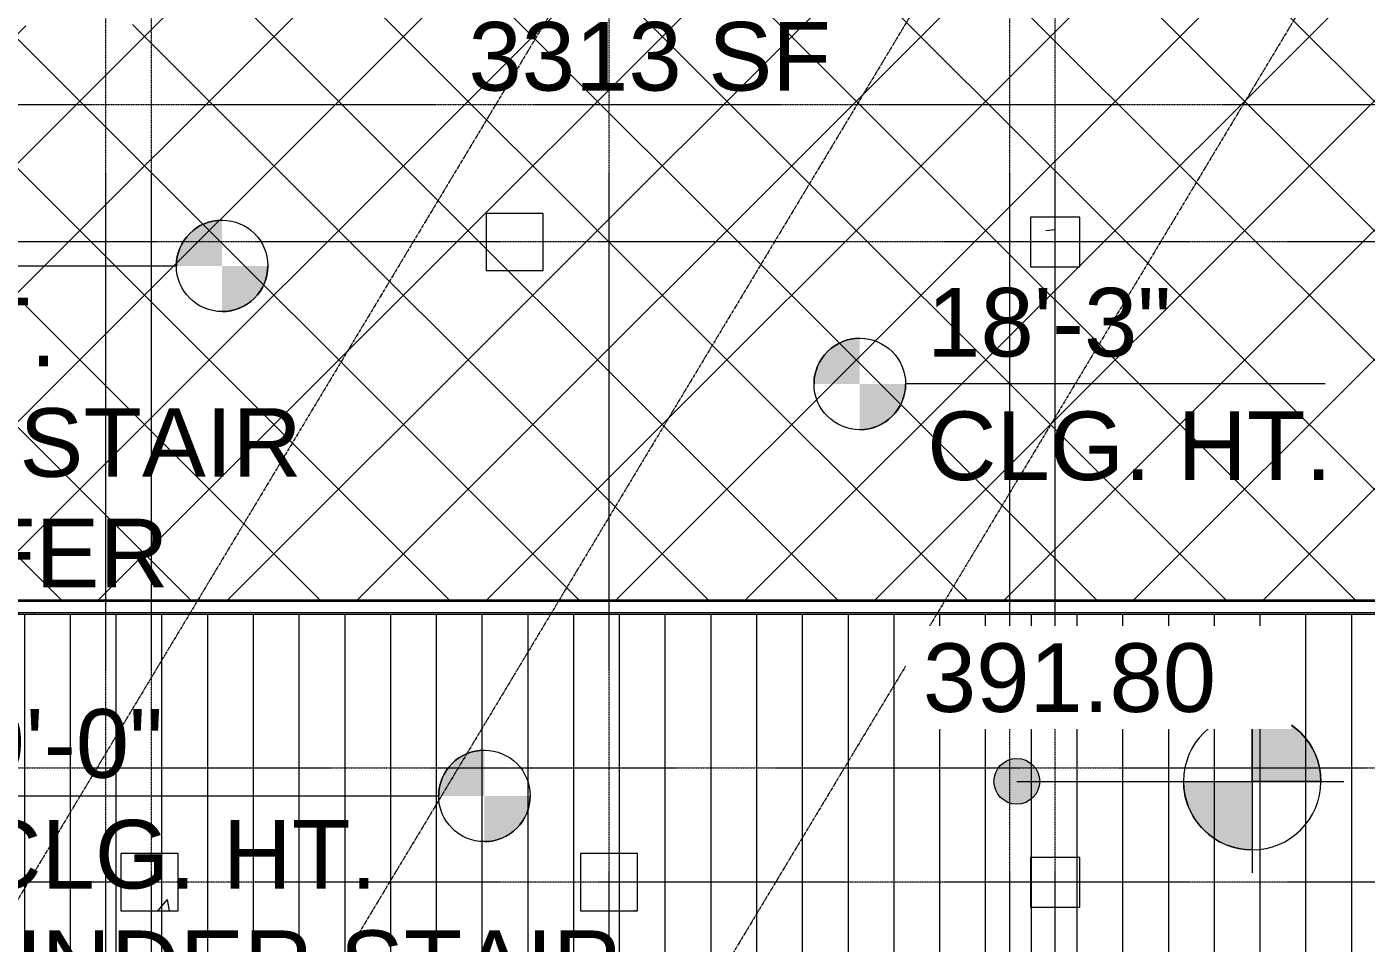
# Model space of a CAD drawing. Header units: inches. Extents: x 3268 to 7018, y 976 to 6708.
# Drawn here: x 5233 to 5936, y 4751 to 5232 of the extents above; entities that cross this region are included whole.
import ezdxf

# ---------------------------------------------------------------- set-up
doc = ezdxf.new("R2010")
doc.units = ezdxf.units.IN
doc.header["$MEASUREMENT"] = 0
doc.linetypes.add('Grid Line 1_2_', pattern=[0.8749999999999999, 0.4999999999999999, -0.125, 0.125, -0.125])
for name, color, linetype, lineweight in [('A-ANNO-NOTE', 131, 'Continuous', 20), ('A-DETL-GENF', 92, 'Continuous', 9), ('A-WALL', 113, 'Continuous', 9), ('A-WALL-PATT', 111, 'Continuous', 15), ('G-ANNO-DIMS', 111, 'Continuous', 9), ('G-ANNO-TEXT', 231, 'Continuous', 9), ('I-WALL', 2, 'Continuous', 9), ('S-COLS', 52, 'Continuous', 9), ('S-GRID', 1, 'Continuous', 9)]:
    doc.layers.add(name, color=color, linetype=linetype, lineweight=lineweight)
doc.styles.add('Arial', font='arial.ttf', dxfattribs={"height": 36})
pattern_1 = [(49.99999999999999, (0, 0), (110.1714446362807, -9.63891797635685), [11.52, -126.72]), (355, (0, 0), (-21.31237393622492, 115.5371495156537), [9.216000000000001, -101.376]), (100.451, (9.181000000000001, -0.80323), (88.85991867697865, 105.897504039145), [9.79, -107.695]), (46.184, (0, 30.72), (163.9281911283317, -25.42496604507386), [17.28, -190.08]), (96.636, (13.661, 28.601), (143.5628771593347, 149.6257499721681), [14.686, -161.543]), (351.184, (0, 30.72), (143.5647285924248, 149.6237232332607), [13.824, -152.064]), (21, (15.36, 23.04), (91.68507647920484, -61.84256385372748), [11.52, -126.72]), (326, (15.36, 23.04), (37.37329933048201, 111.3835117876708), [9.216000000000001, -101.376]), (71.45100000000001, (23, 17.886), (129.0587647679424, 49.5399005406036), [9.79, -107.695]), (37.50000000000001, (0, 0), (1.867604689172044, 51.13223029288849), [5.069, -95.07799999999999, 5.069, -97.84299999999999, -101.76]), (37.50000000000001, (0, 0), (1.867604689172044, 51.13223029288849), [-203.059, 5.069, -96.691]), (7.499999999999999, (0, 0), (40.40721900969589, 60.58148342441334), [5.069, -53.606, 5.069, -92.774, -38.784]), (7.499999999999999, (0, 0), (40.40721900969589, 60.58148342441334), [-156.518, 5.069, -33.715]), (327.5, (-34.253, 0), (81.99472561414032, -3.464267954682455), [5.069, -33.331, 5.069, -114.739, -158.976]), (327.5, (-34.253, 0), (81.99472561414032, -3.464267954682455), [-158.208, 5.069, -153.907]), (317.5, (-49.613, 0), (89.57702895818312, 15.37635275430508), [5.069, -44.85100000000001, 5.069, -74.49600000000001, -112.896]), (317.5, (-49.613, 0), (89.57702895818312, 15.37635275430508), [-129.485, 5.069, -107.827])]
pattern_2 = [(0, (0, 0), (122.88, 30.72), [5.069, -87.09100000000001, 5.069, -87.09100000000001, -491.52]), (0, (0, 0), (122.88, 30.72), [-184.32, 5.069, -179.251, 5.069, -87.09100000000001, -215.04]), (0, (0, 0), (122.88, 30.72), [-460.8, 5.069, -56.371, 5.069, -148.531]), (120, (46.08, 15.36), (-88.04430040425792, 91.05720161703184), [5.068999999999999, -87.091, 5.068999999999999, -87.091, -491.5199999999999]), (120, (46.08, 15.36), (-88.04430040425792, 91.05720161703184), [-184.32, 5.068999999999999, -179.2509999999999, 5.068999999999999, -87.091, -215.04]), (120, (46.08, 15.36), (-88.04430040425792, 91.05720161703184), [-460.8, 5.068999999999999, -56.371, 5.068999999999999, -148.531]), (240, (61.44, 76.8), (-34.83569959574201, -121.7772016170318), [5.069, -87.09100000000001, 5.069, -87.09100000000001, -491.52]), (240, (61.44, 76.8), (-34.83569959574201, -121.7772016170318), [-184.32, 5.069, -179.251, 5.069, -87.09100000000001, -215.04]), (240, (61.44, 76.8), (-34.83569959574201, -121.7772016170318), [-460.8, 5.069, -56.371, 5.069, -148.531])]

# ---------------------------------------------------------------- blocks, each defined once
blk = doc.blocks.new('WSP_5 Points - Structure_2022_rvt-1-Overall Retail Plan Opt 2')
at = {"layer": 'S-COLS'}
h = blk.add_hatch(dxfattribs=at)
h.set_pattern_fill('FP_8', color=256, style=0, pattern_type=2)
h.set_pattern_definition(pattern_1)
h.paths.add_polyline_path([(5775.678376340588, 5106.148582565586), (5785.500343047508, 5106.148582565586), (5785.500343047508, 5132.148582565585), (5759.500343047507, 5132.148582565585), (5759.500343047507, 5106.148582565586)])
h = blk.add_hatch(dxfattribs=at)
h.set_pattern_fill('FP_8', color=256, style=0, pattern_type=2)
h.set_pattern_definition(pattern_1)
h.paths.add_polyline_path([(5282.500343047556, 4768.148582565585), (5312.500343047556, 4768.148582565585), (5312.500343047556, 4798.148582565585), (5282.500343047556, 4798.148582565585)])
h = blk.add_hatch(dxfattribs=at)
h.set_pattern_fill('FP_8', color=256, style=0, pattern_type=2)
h.set_pattern_definition(pattern_1)
h.paths.add_polyline_path([(5523.500343047534, 4768.148582565584), (5553.500343047534, 4768.148582565584), (5553.500343047534, 4798.148582565584), (5523.500343047534, 4798.148582565584)])
at = {"layer": 'S-COLS', "color": 250, "lineweight": 13}
for p, q in [((5504.00034304751, 5134.148582565584), (5474.00034304751, 5134.148582565584)), ((5474.00034304751, 5134.148582565584), (5474.00034304751, 5104.148582565584)), ((5504.00034304751, 5104.148582565584), (5504.00034304751, 5134.148582565584)), ((5785.500343047504, 5132.148582565583), (5759.500343047503, 5132.148582565583)), ((5759.500343047503, 5132.148582565583), (5759.500343047503, 5106.148582565584)), ((5785.500343047504, 5106.148582565584), (5785.500343047504, 5132.148582565583)), ((5474.00034304751, 5104.148582565584), (5504.00034304751, 5104.148582565584)), ((5759.500343047503, 5106.148582565584), (5785.500343047504, 5106.148582565584)), ((5312.500343047552, 4798.148582565583), (5282.500343047552, 4798.148582565583)), ((5282.500343047552, 4798.148582565583), (5282.500343047552, 4768.148582565583)), ((5312.500343047552, 4768.148582565583), (5312.500343047552, 4798.148582565583)), ((5553.500343047531, 4798.148582565581), (5523.500343047531, 4798.148582565581)), ((5523.500343047531, 4798.148582565581), (5523.500343047531, 4768.148582565581)), ((5553.500343047531, 4768.148582565581), (5553.500343047531, 4798.148582565581)), ((5785.500343047523, 4796.14858256558), (5759.500343047522, 4796.14858256558)), ((5759.500343047522, 4796.14858256558), (5759.500343047522, 4770.148582565579)), ((5785.500343047523, 4770.148582565579), (5785.500343047523, 4796.14858256558)), ((5759.500343047522, 4770.148582565579), (5785.500343047523, 4770.148582565579)), ((5282.500343047552, 4768.148582565583), (5312.500343047552, 4768.148582565583)), ((5523.500343047531, 4768.148582565581), (5553.500343047531, 4768.148582565581))]:
    blk.add_line(p, q, dxfattribs=at)
blk = doc.blocks.new('Spot Elevations - Spot Elevation - Target Filled-49714-Overall Retail Plan Opt 2')
at = {"layer": 'G-ANNO-DIMS'}
h = blk.add_hatch(color=256, dxfattribs=at)
edge = h.paths.add_edge_path()
edge.add_line((1.249000902703301e-16, 0), (-0.09374999999999985, 0))
edge.add_arc((5.724587470723462e-16, -3.434752482434078e-16), 0.09375000000000037, 90.00000000000063, 180.0000000000002, ccw=False)
edge.add_line((1.249000902703301e-16, 0.09375000000000007), (1.249000902703301e-16, 0))
h = blk.add_hatch(color=256, dxfattribs=at)
edge = h.paths.add_edge_path()
edge.add_line((1.249000902703301e-16, 0), (0.09375000000000029, 0))
edge.add_arc((2.289834988289385e-16, 6.245004513516504e-17), 0.09374999999999996, 269.99999999999955, 359.99999999999966, ccw=False)
edge.add_line((1.249000902703301e-16, -0.09375), (1.249000902703301e-16, 0))
at = {"layer": 'G-ANNO-DIMS', "lineweight": 20}
for p, q in [((-2.706168622523819e-16, 0.1243846875261664), (-2.706168622523819e-16, -0.125)), ((1.249000902703301e-16, 0), (1.249000902703301e-16, 0.09375000000000007)), ((0.1250000000000001, 7.067913962433002e-16), (-0.1249999999999998, 7.067913962433002e-16)), ((-0.09374999999999985, 0), (1.249000902703301e-16, 0)), ((1.249000902703301e-16, 0), (1.249000902703301e-16, -0.09375)), ((0.09375000000000029, 0), (1.249000902703301e-16, 0))]:
    blk.add_line(p, q, dxfattribs=at)
blk.add_circle((1.249000902703301e-16, 0), 0.09375000000000007, dxfattribs=at)
for centre, radius, start, end in [((5.724587470723462e-16, -3.434752482434078e-16), 0.09375000000000037, 90.00000000000026, 179.9999999999999), ((2.289834988289385e-16, 6.245004513516504e-17), 0.09374999999999996, 269.9999999999992, 359.9999999999993)]:
    blk.add_arc(centre, radius, start, end, dxfattribs=at)
blk = doc.blocks.new('Manual Spot Elevation - small - Manual Spot Elevation - small-7790523-Overall Retail Plan Opt 2')
at = {"layer": 'A-ANNO-NOTE', "lineweight": 9}
h = blk.add_hatch(color=256, dxfattribs=at)
edge = h.paths.add_edge_path()
edge.add_line((2.810252031082427e-16, 1.770695097348323e-19), (-0.06249999999999999, -1.740969320559174e-17))
edge.add_arc((1.821459649849492e-17, -1.040834085586084e-17), 0.06249999999999995, 90.00000000000023, 180, ccw=False)
edge.add_line((1.718527932653862e-16, 0.06249999999999998), (2.836272883229464e-16, 0))
h = blk.add_hatch(color=256, dxfattribs=at)
edge = h.paths.add_edge_path()
edge.add_line((0, 2.836272883229464e-16), (0.06249999999999998, 8.164717251459237e-17))
edge.add_arc((1.058541036559599e-17, -7.806255641157146e-18), 0.06249999999999992, -90.00000000000011, 9.094947017729282e-13, ccw=False)
edge.add_line((-1.006764200524785e-16, -0.06249999999999999), (1.770695097351451e-19, 2.775557561562891e-16))
at = {"layer": 'A-ANNO-NOTE'}
blk.add_circle((0, 0), 0.06250000000000004, dxfattribs=at)
for centre, radius, start, end in [((1.821459649849492e-17, -1.040834085586084e-17), 0.06249999999999995, 89.99999999999982, 179.9999999999997), ((1.058541036559599e-17, -7.806255641157146e-18), 0.06249999999999992, 269.9999999999995, 5.025276396712356e-13)]:
    blk.add_arc(centre, radius, start, end, dxfattribs=at)

msp = doc.modelspace()

# ---------------------------------------------------------------- block references
at = {"lineweight": 5}
msp.add_blockref('WSP_5 Points - Structure_2022_rvt-1-Overall Retail Plan Opt 2', (0, 0), dxfattribs=at)

# ---------------------------------------------------------------- next in the draw order: hatches: boundary and pattern name
at = {"layer": 'A-DETL-GENF'}
h = msp.add_hatch(dxfattribs=at)
h.set_pattern_fill('FP_53', style=0, pattern_type=2)
h.set_pattern_definition([(45, (0, 0), (-33.94112549695429, 33.94112549695429), []), (135, (0, 0), (-33.94112549695429, -33.94112549695428), [])])
h.paths.add_polyline_path([(5982.148376340589, 4931.14858256559), (6012.875343047521, 4931.14858256559), (6012.875343047521, 5128.148582565592), (5951.875343047515, 5128.148582565592), (5951.875343047515, 5193.123595554598), (6031.4013022206, 5325.477017720611), (5481.532556851304, 5655.871492447113), (5325.550396021693, 5396.273582565686), (5288.562843047534, 5396.273582565686), (5288.562843047534, 5232.574138939863), (5097.00034304753, 5232.574138939863), (5097.00034304753, 5165.324138939862), (5029.750343047529, 5165.324138939862), (5029.750343047529, 4931.148582565593), (5940.854376340589, 4931.14858256559)])
h = msp.add_hatch(dxfattribs=at)
h.set_pattern_fill('FP_269', style=0, pattern_type=2)
h.set_pattern_definition([(90, (0, 0), (-24, 1.469576158976824e-15), [])])
h.paths.add_polyline_path([(6036.875343047554, 4505.14858256558), (6036.875343047554, 4923.898582565589), (5029.750343047529, 4923.898582565593), (5029.750343047529, 4640.398582565584), (5391.750343047554, 4640.398582565584), (5391.750343047554, 4596.398582565584), (5645.500343047535, 4596.398582565584), (5645.500343047535, 4505.148582565583), (6023.442376340589, 4505.14858256558)])
at = {"layer": 'A-WALL-PATT', "lineweight": 9}
h = msp.add_hatch(dxfattribs=at)
h.set_pattern_fill('FP_1', color=256, style=0, pattern_type=2)
h.set_pattern_definition(pattern_2)
h.paths.add_polyline_path([(5982.148376340589, 4930.523582565591), (6012.875343047521, 4930.523582565591), (6012.875343047521, 4931.14858256559), (5029.750343047529, 4931.148582565594), (5029.750343047529, 4930.523582565594), (5980.739439231703, 4930.523582565591)])
h = msp.add_hatch(dxfattribs=at)
h.set_pattern_fill('FP_1', color=256, style=0, pattern_type=2)
h.set_pattern_definition(pattern_2)
h.paths.add_polyline_path([(5982.148376340589, 4923.89858256559), (6012.875343047521, 4923.89858256559), (6012.875343047521, 4924.523582565589), (5029.750343047529, 4924.523582565594), (5029.750343047529, 4923.898582565593), (5980.739773417901, 4923.89858256559)])
at = {"layer": 'G-ANNO-DIMS'}
h = msp.add_hatch(color=256, dxfattribs=at)
edge = h.paths.add_edge_path()
edge.add_arc((5752.368897519799, 4836.093927426016), 12, 0, 360)

# ---------------------------------------------------------------- next in the draw order: linework, layer by layer
at = {"layer": 'A-ANNO-NOTE'}
for p, q in [((5035.378268560426, 5106.608533915697), (5311.553502577452, 5106.608533915697)), ((5914.109919681066, 5044.628288956657), (5694.027994228441, 5044.628288956657)), ((5197.344353299645, 4828.462819009505), (5449.135559504512, 4828.462819009504))]:
    msp.add_line(p, q, dxfattribs=at)
at = {"layer": 'A-WALL'}
for p, q in [((6012.875343047515, 4930.523582565588), (5029.125343047525, 4930.523582565591)), ((6012.875343047515, 4924.523582565586), (5029.125343047525, 4924.523582565591))]:
    msp.add_line(p, q, dxfattribs=at)
at = {"layer": 'G-ANNO-DIMS'}
for p, q in [((5752.368897519799, 4836.093927426016), (5800.072996461125, 4836.093927426016)), ((5800.072996461125, 4836.093927426016), (5875.838330073817, 4836.093927426016))]:
    msp.add_line(p, q, dxfattribs=at)
msp.add_circle((5752.368897519799, 4836.093927426016), 12, dxfattribs=at)
at = {"layer": 'I-WALL', "lineweight": 15}
for p, q in [((6012.875343047515, 4931.148582565587), (5029.750343047524, 4931.148582565591)), ((5029.750343047524, 4923.89858256559), (6012.875343047515, 4923.898582565587))]:
    msp.add_line(p, q, dxfattribs=at)
at = {"layer": 'S-GRID', "linetype": 'Grid Line 1_2_'}
for p, q in [((5274.500343047551, 3355.523582565583), (5274.500343047547, 6288.946146825838)), ((5298.500343047553, 3355.523582565583), (5298.500343047548, 6288.946146825837)), ((5538.500343047532, 3355.523582565583), (5538.500343047528, 6288.946146825838)), ((5748.750343047541, 3355.523582565585), (5748.750343047549, 6288.946146825837)), ((5772.500343047525, 3355.523582565584), (5772.500343047522, 6288.94614682584)), ((6006.388464736488, 6068.82465170951), (4480.053313150987, 3528.576375735353)), ((6135.172538615078, 5967.797593884311), (4619.276379063332, 3444.92271816835)), ((6291.505315277513, 5890.959823263463), (4768.061526186897, 3355.523582565579)), ((6493.236018851912, 5191.148582565575), (4253.313821700697, 5191.148582565583)), ((6788.078166544348, 5119.148582565584), (4253.313821700697, 5119.148582565592)), ((4253.313821700696, 4843.148582565579), (6493.236018851911, 4843.148582565572)), ((6788.078166544347, 4783.148582565572), (4253.313821700696, 4783.148582565579))]:
    msp.add_line(p, q, dxfattribs=at)

# ---------------------------------------------------------------- next in the draw order: block references
at = {"layer": 'A-ANNO-NOTE', "xscale": 384, "yscale": 384, "zscale": 384}
for p in [(5335.553502577456, 5106.608533915701), (5670.027994228446, 5044.62828895666), (5473.135559504514, 4828.462819009507)]:
    msp.add_blockref('Manual Spot Elevation - small - Manual Spot Elevation - small-7790523-Overall Retail Plan Opt 2', p, dxfattribs=at)
at = {"layer": 'G-ANNO-DIMS', "lineweight": 20, "extrusion": (0, 0, -1), "xscale": 383.9999999999998, "yscale": 383.9999999999998, "zscale": 383.9999999999998}
msp.add_blockref('Spot Elevations - Spot Elevation - Target Filled-49714-Overall Retail Plan Opt 2', (-5875.838330073813, 4836.093927426013), dxfattribs=at)

# ---------------------------------------------------------------- next in the draw order: texts
at = {"layer": 'G-ANNO-TEXT', "color": 7, "lineweight": 20, "char_height": 35.99999999999999, "attachment_point": 1, "style": 'Arial'}
for s, insert, width in [('3313 SF', (5464.745340126387, 5234.566894403218), 231.492), ('18\'-3" ', (5705.343875203504, 5095.027771770693), 173.316), ('CLG. HT. ', (5036.468101398927, 5089.895800396132), 277.5479999999999), ('UNDER STAIR ', (5036.468101398927, 5031.895800396133), 435.1079999999999), ('CLG. HT.', (5705.343875203504, 5030.182625324501), 260.58), ('TRANSFER', (5036.468101398927, 4973.895800396132), 333.3), ('9\'-0" ', (5204.504683502319, 4873.997205344885), 139.38), ('CLG. HT. ', (5204.504683502319, 4815.849484174004), 277.5479999999999), ('UNDER STAIR ', (5204.504683502319, 4757.849484174004), 435.1079999999999)]:
    msp.add_mtext(s, dxfattribs=dict(at, insert=insert, width=width))

# ---------------------------------------------------------------- next in the draw order: texts
at = {"layer": 'G-ANNO-DIMS', "insert": (5703.075058911693, 4908.525395807031), "char_height": 36, "width": 184.2318507890961, "attachment_point": 1, "line_spacing_factor": 0.9417779076525876, "style": 'Arial', "bg_fill": 3, "box_fill_scale": 1.25, "bg_fill_color": 256, "bg_fill_true_color": 13158600, "bg_fill_transparency": 0}
msp.add_mtext('391.80', dxfattribs=at)

doc.saveas('drawing.dxf')
